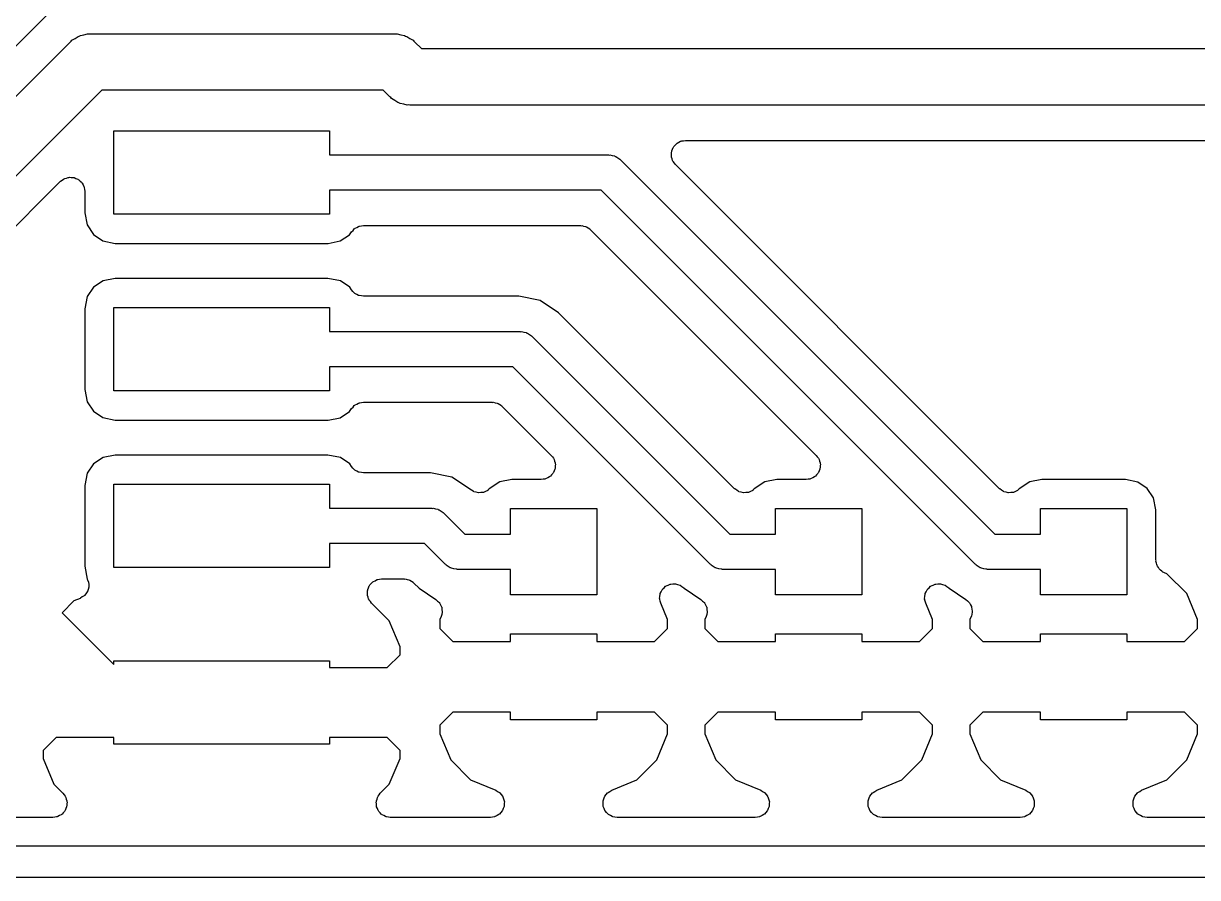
# Model space of a CAD drawing. Extents: x 25.3 to 49.5, y -85 to -25.3.
# Drawn here: x 31.03 to 39.47, y -84.95 to -78.81 of the extents above; entities that cross this region are included whole.
import ezdxf

# ---------------------------------------------------------------- set-up
doc = ezdxf.new("R2010")
doc.units = 0
doc.header["$MEASUREMENT"] = 0
doc.layers.add('BLACK', color=7, linetype='CONTINUOUS')

msp = doc.modelspace()

# ---------------------------------------------------------------- linework, layer by layer
at = {"layer": 'Black'}
for p, q in [((31.9102, -78.0381), (29.9755, -79.9728)), ((31.401, -78.9194), (31.4227, -78.9041)), ((31.4227, -78.9041), (31.4314, -78.9018)), ((31.4314, -78.9018), (31.4391, -78.8974)), ((31.4391, -78.8974), (31.4653, -78.8927)), ((31.4653, -78.8927), (31.4909, -78.8859)), ((31.4909, -78.8859), (31.4998, -78.8867)), ((31.4998, -78.8867), (31.5086, -78.8851)), ((31.5086, -78.8851), (33.7003, -78.8851)), ((33.7003, -78.8851), (33.7091, -78.8867)), ((33.7091, -78.8867), (33.718, -78.8859)), ((33.718, -78.8859), (33.7436, -78.8927)), ((33.7436, -78.8927), (33.7698, -78.8974)), ((33.7698, -78.8974), (33.7775, -78.9018)), ((33.7775, -78.9018), (33.7862, -78.9041)), ((33.7862, -78.9041), (33.8079, -78.9194)), ((28.1586, -82.1509), (31.3649, -78.9446)), ((31.3649, -78.9446), (31.3722, -78.9395)), ((31.3722, -78.9395), (31.378, -78.9326)), ((31.378, -78.9326), (31.401, -78.9194)), ((33.8079, -78.9194), (33.8309, -78.9326)), ((33.8309, -78.9326), (33.8367, -78.9395)), ((33.8367, -78.9395), (33.844, -78.9446)), ((33.844, -78.9446), (33.8913, -78.9919)), ((33.8913, -78.9919), (41.7367, -78.9919)), ((31.5928, -79.2915), (28.5055, -82.3788)), ((33.6161, -79.2915), (31.5928, -79.2915)), ((33.6634, -79.3388), (33.6161, -79.2915)), ((33.6707, -79.3439), (33.6634, -79.3388)), ((33.6765, -79.3508), (33.6707, -79.3439)), ((33.6995, -79.364), (33.6765, -79.3508)), ((33.7212, -79.3793), (33.6995, -79.364)), ((33.7299, -79.3816), (33.7212, -79.3793)), ((33.7376, -79.386), (33.7299, -79.3816)), ((33.7638, -79.3907), (33.7376, -79.386)), ((33.7894, -79.3975), (33.7638, -79.3907)), ((33.7983, -79.3967), (33.7894, -79.3975)), ((33.8071, -79.3983), (33.7983, -79.3967)), ((41.6525, -79.3983), (33.8071, -79.3983)), ((31.6802, -80.1827), (31.6802, -79.5833)), ((31.6802, -79.5833), (33.2296, -79.5833)), ((33.2296, -79.5833), (33.2296, -79.756)), ((35.7154, -79.6862), (35.7239, -79.6761)), ((35.7239, -79.6761), (35.7278, -79.6738)), ((35.7278, -79.6738), (35.7309, -79.6707)), ((35.7309, -79.6707), (35.743, -79.6651)), ((35.743, -79.6651), (35.7544, -79.6584)), ((35.7544, -79.6584), (35.7589, -79.6576)), ((35.7589, -79.6576), (35.7629, -79.6558)), ((35.7629, -79.6558), (35.7761, -79.6546)), ((35.7761, -79.6546), (35.7892, -79.6523)), ((35.7892, -79.6523), (41.5052, -79.6523)), ((33.2296, -79.756), (35.2358, -79.756)), ((35.2358, -79.756), (35.2413, -79.757)), ((35.2413, -79.757), (35.2469, -79.7565)), ((35.2469, -79.7565), (35.2629, -79.7608)), ((35.2629, -79.7608), (35.2792, -79.7637)), ((35.688, -79.7628), (35.6891, -79.7495)), ((35.6891, -79.7363), (35.6907, -79.7321)), ((35.6891, -79.7495), (35.6891, -79.7363)), ((35.6907, -79.7321), (35.6911, -79.7276)), ((35.6911, -79.7276), (35.6967, -79.7156)), ((35.6967, -79.7156), (35.7012, -79.7031)), ((35.7012, -79.7031), (35.7041, -79.6997)), ((35.7041, -79.6997), (35.706, -79.6956)), ((35.706, -79.6956), (35.7154, -79.6862)), ((35.2792, -79.7637), (35.2841, -79.7665)), ((35.2841, -79.7665), (35.2895, -79.7679)), ((35.2895, -79.7679), (35.3031, -79.7774)), ((35.3031, -79.7774), (35.3174, -79.7857)), ((35.3174, -79.7857), (35.321, -79.79)), ((35.321, -79.79), (35.3256, -79.7932)), ((35.3256, -79.7932), (38.0138, -82.4814)), ((35.6891, -79.7671), (35.688, -79.7628)), ((35.6891, -79.7715), (35.6891, -79.7671)), ((35.6937, -79.784), (35.6891, -79.7715)), ((35.6971, -79.7968), (35.6937, -79.784)), ((35.6997, -79.8005), (35.6971, -79.7968)), ((35.7012, -79.8047), (35.6997, -79.8005)), ((35.7097, -79.8149), (35.7012, -79.8047)), ((35.7174, -79.8257), (35.7097, -79.8149)), ((38.0477, -82.1561), (35.7174, -79.8257)), ((31.3085, -79.9383), (31.3186, -79.9297)), ((31.3186, -79.9297), (31.3228, -79.9282)), ((31.3228, -79.9282), (31.3265, -79.9257)), ((31.3265, -79.9257), (31.3393, -79.9222)), ((31.3393, -79.9222), (31.3518, -79.9177)), ((31.3518, -79.9177), (31.3563, -79.9177)), ((31.3563, -79.9177), (31.3606, -79.9165)), ((31.3606, -79.9165), (31.3738, -79.9177)), ((31.3738, -79.9177), (31.3871, -79.9177)), ((31.3871, -79.9177), (31.3913, -79.9192)), ((31.3913, -79.9192), (31.3957, -79.9196)), ((31.3957, -79.9196), (31.4078, -79.9252)), ((31.4078, -79.9252), (31.4202, -79.9297)), ((31.4202, -79.9297), (31.4237, -79.9326)), ((28.7637, -82.4798), (31.2976, -79.9459)), ((31.2976, -79.9459), (31.3085, -79.9383)), ((31.4237, -79.9326), (31.4277, -79.9345)), ((31.4277, -79.9345), (31.4371, -79.9439)), ((31.4371, -79.9439), (31.4473, -79.9524)), ((31.4473, -79.9524), (31.4495, -79.9563)), ((31.4495, -79.9563), (31.4527, -79.9595)), ((31.4527, -79.9595), (31.4583, -79.9715)), ((31.4583, -79.9715), (31.4649, -79.983)), ((31.4649, -79.983), (31.4657, -79.9874)), ((31.4657, -79.9874), (31.4676, -79.9914)), ((31.4676, -79.9914), (31.4687, -80.0047)), ((31.4687, -80.0047), (31.471, -80.0177)), ((35.1832, -80.01), (33.2296, -80.01)), ((33.2296, -80.01), (33.2296, -80.1827)), ((37.8714, -82.6982), (35.1832, -80.01)), ((31.471, -80.0177), (31.471, -80.173)), ((31.471, -80.173), (31.4879, -80.2599)), ((33.2296, -80.1827), (31.6802, -80.1827)), ((31.4879, -80.2599), (31.5328, -80.3283)), ((33.4426, -80.2695), (33.4458, -80.2679)), ((33.4458, -80.2679), (33.4599, -80.2665)), ((33.4599, -80.2665), (33.4738, -80.264)), ((33.4738, -80.264), (35.0359, -80.264)), ((35.0359, -80.264), (35.0403, -80.2648)), ((35.0403, -80.2648), (35.0448, -80.2644)), ((35.0448, -80.2644), (35.0576, -80.2678)), ((35.0576, -80.2678), (35.0706, -80.2701)), ((31.5328, -80.3283), (31.6003, -80.3738)), ((33.3068, -80.375), (33.3752, -80.3301)), ((33.3752, -80.3301), (33.3896, -80.3088)), ((33.3896, -80.3088), (33.3994, -80.2986)), ((33.3994, -80.2986), (33.4085, -80.2878)), ((33.4085, -80.2878), (33.4116, -80.286)), ((33.4116, -80.286), (33.4141, -80.2834)), ((33.4141, -80.2834), (33.4268, -80.2772)), ((33.4268, -80.2772), (33.439, -80.2701)), ((33.439, -80.2701), (33.4426, -80.2695)), ((35.0706, -80.2701), (35.0745, -80.2724)), ((35.0745, -80.2724), (35.0788, -80.2735)), ((35.0788, -80.2735), (35.0897, -80.2811)), ((35.0897, -80.2811), (35.1012, -80.2878)), ((35.1012, -80.2878), (35.1041, -80.2912)), ((35.1041, -80.2912), (35.1077, -80.2938)), ((35.1077, -80.2938), (36.7299, -81.9159)), ((31.6003, -80.3738), (31.6903, -80.3919)), ((31.6903, -80.3919), (33.2198, -80.3919)), ((33.2198, -80.3919), (33.3068, -80.375)), ((31.603, -80.661), (31.5346, -80.7059)), ((31.69, -80.6441), (31.603, -80.661)), ((33.2195, -80.6441), (31.69, -80.6441)), ((33.3095, -80.6621), (33.2195, -80.6441)), ((33.377, -80.7077), (33.3095, -80.6621)), ((31.4891, -80.7734), (31.471, -80.8634)), ((31.5346, -80.7059), (31.4891, -80.7734)), ((33.3891, -80.7262), (33.377, -80.7077)), ((33.3992, -80.7369), (33.3891, -80.7262)), ((33.4087, -80.7482), (33.3992, -80.7369)), ((33.4113, -80.7497), (33.4087, -80.7482)), ((33.4133, -80.7519), (33.4113, -80.7497)), ((33.4265, -80.7585), (33.4133, -80.7519)), ((33.4393, -80.7659), (33.4265, -80.7585)), ((33.4422, -80.7664), (33.4393, -80.7659)), ((33.4448, -80.7677), (33.4422, -80.7664)), ((33.4595, -80.7694), (33.4448, -80.7677)), ((33.474, -80.772), (33.4595, -80.7694)), ((34.5908, -80.772), (33.474, -80.772)), ((34.7458, -80.8028), (34.5908, -80.772)), ((31.6802, -81.4527), (31.6802, -80.8533)), ((31.6802, -80.8533), (33.2296, -80.8533)), ((33.2296, -80.8533), (33.2296, -81.026)), ((34.8773, -80.8907), (34.7458, -80.8028)), ((31.471, -80.8634), (31.471, -81.443)), ((36.1427, -82.1561), (34.8773, -80.8907)), ((33.2296, -81.026), (34.6008, -81.026)), ((34.6008, -81.026), (34.6063, -81.027)), ((34.6063, -81.027), (34.6119, -81.0265)), ((34.6119, -81.0265), (34.6279, -81.0308)), ((34.6279, -81.0308), (34.6442, -81.0337)), ((34.6442, -81.0337), (34.6491, -81.0365)), ((34.6491, -81.0365), (34.6545, -81.0379)), ((34.6545, -81.0379), (34.6681, -81.0474)), ((34.6681, -81.0474), (34.6824, -81.0557)), ((34.6824, -81.0557), (34.686, -81.06)), ((34.686, -81.06), (34.6906, -81.0632)), ((34.6906, -81.0632), (36.1088, -82.4814)), ((34.5482, -81.28), (33.2296, -81.28)), ((33.2296, -81.28), (33.2296, -81.4527)), ((35.9664, -82.6982), (34.5482, -81.28)), ((31.471, -81.443), (31.4879, -81.5299)), ((31.4879, -81.5299), (31.5328, -81.5983)), ((33.2296, -81.4527), (31.6802, -81.4527)), ((33.4599, -81.5365), (33.4738, -81.534)), ((33.4738, -81.534), (34.4009, -81.534)), ((34.4009, -81.534), (34.4053, -81.5348)), ((34.4053, -81.5348), (34.4098, -81.5344)), ((34.4098, -81.5344), (34.4226, -81.5378)), ((31.5328, -81.5983), (31.6003, -81.6439)), ((33.3068, -81.645), (33.3752, -81.6001)), ((33.3752, -81.6001), (33.3896, -81.5788)), ((33.3896, -81.5788), (33.3994, -81.5686)), ((33.3994, -81.5686), (33.4085, -81.5578)), ((33.4085, -81.5578), (33.4116, -81.556)), ((33.4116, -81.556), (33.4141, -81.5534)), ((33.4141, -81.5534), (33.4268, -81.5472)), ((33.4268, -81.5472), (33.439, -81.5401)), ((33.439, -81.5401), (33.4426, -81.5395)), ((33.4426, -81.5395), (33.4458, -81.5379)), ((33.4458, -81.5379), (33.4599, -81.5365)), ((34.4226, -81.5378), (34.4356, -81.5401)), ((34.4356, -81.5401), (34.4395, -81.5424)), ((34.4395, -81.5424), (34.4438, -81.5435)), ((34.4438, -81.5435), (34.4547, -81.5511)), ((34.4547, -81.5511), (34.4662, -81.5578)), ((34.4662, -81.5578), (34.4691, -81.5612)), ((34.4691, -81.5612), (34.4727, -81.5638)), ((34.4727, -81.5638), (34.8249, -81.9159)), ((31.6003, -81.6439), (31.6903, -81.6619)), ((31.6903, -81.6619), (33.2198, -81.6619)), ((33.2198, -81.6619), (33.3068, -81.645)), ((31.603, -81.931), (31.5346, -81.9759)), ((31.69, -81.9141), (31.603, -81.931)), ((33.2195, -81.9141), (31.69, -81.9141)), ((33.3095, -81.9321), (33.2195, -81.9141)), ((33.377, -81.9777), (33.3095, -81.9321)), ((34.8249, -81.9159), (34.8325, -81.9268)), ((34.8325, -81.9268), (34.8411, -81.937)), ((34.8411, -81.937), (34.8426, -81.9412)), ((34.8426, -81.9412), (34.8451, -81.9448)), ((34.8451, -81.9448), (34.8486, -81.9577)), ((36.7299, -81.9159), (36.7375, -81.9268)), ((36.7375, -81.9268), (36.7461, -81.937)), ((36.7461, -81.937), (36.7476, -81.9412)), ((36.7476, -81.9412), (36.7501, -81.9448)), ((36.7501, -81.9448), (36.7536, -81.9577)), ((31.5346, -81.9759), (31.4891, -82.0434)), ((33.3891, -81.9962), (33.377, -81.9777)), ((33.3992, -82.0069), (33.3891, -81.9962)), ((33.4087, -82.0182), (33.3992, -82.0069)), ((33.4113, -82.0197), (33.4087, -82.0182)), ((33.4133, -82.0219), (33.4113, -82.0197)), ((33.4265, -82.0285), (33.4133, -82.0219)), ((33.4393, -82.0359), (33.4265, -82.0285)), ((33.4422, -82.0364), (33.4393, -82.0359)), ((33.4448, -82.0377), (33.4422, -82.0364)), ((33.4595, -82.0394), (33.4448, -82.0377)), ((33.474, -82.042), (33.4595, -82.0394)), ((34.8411, -82.0386), (34.8382, -82.042)), ((34.8456, -82.0261), (34.8411, -82.0386)), ((34.8512, -82.0141), (34.8456, -82.0261)), ((34.8486, -81.9577), (34.8531, -81.9701)), ((34.8516, -82.0096), (34.8512, -82.0141)), ((34.8531, -82.0054), (34.8516, -82.0096)), ((34.8531, -81.9701), (34.8531, -81.9746)), ((34.8531, -81.9746), (34.8543, -81.9789)), ((34.8543, -81.9789), (34.8531, -81.9921)), ((34.8531, -81.9921), (34.8531, -82.0054)), ((36.7461, -82.0386), (36.7432, -82.042)), ((36.7506, -82.0261), (36.7461, -82.0386)), ((36.7562, -82.0141), (36.7506, -82.0261)), ((36.7536, -81.9577), (36.7581, -81.9701)), ((36.7566, -82.0096), (36.7562, -82.0141)), ((36.7581, -82.0054), (36.7566, -82.0096)), ((36.7581, -81.9701), (36.7581, -81.9746)), ((36.7581, -81.9746), (36.7593, -81.9789)), ((36.7593, -81.9789), (36.7581, -81.9921)), ((36.7581, -81.9921), (36.7581, -82.0054)), ((31.4891, -82.0434), (31.471, -82.1334)), ((31.6802, -82.7227), (31.6802, -82.1233)), ((31.6802, -82.1233), (33.2296, -82.1233)), ((33.2296, -82.1233), (33.2296, -82.296)), ((33.9558, -82.042), (33.474, -82.042)), ((34.1108, -82.0728), (33.9558, -82.042)), ((34.2506, -82.1662), (34.1108, -82.0728)), ((34.4553, -82.1062), (34.3789, -82.1564)), ((34.5423, -82.0894), (34.4553, -82.1062)), ((34.7531, -82.0894), (34.5423, -82.0894)), ((34.7661, -82.0871), (34.7531, -82.0894)), ((34.7794, -82.0859), (34.7661, -82.0871)), ((34.7834, -82.084), (34.7794, -82.0859)), ((34.7878, -82.0832), (34.7834, -82.084)), ((34.7993, -82.0766), (34.7878, -82.0832)), ((34.8113, -82.071), (34.7993, -82.0766)), ((34.8145, -82.0678), (34.8113, -82.071)), ((34.8184, -82.0656), (34.8145, -82.0678)), ((34.8269, -82.0554), (34.8184, -82.0656)), ((34.8363, -82.046), (34.8269, -82.0554)), ((34.8382, -82.042), (34.8363, -82.046)), ((36.3603, -82.1062), (36.2839, -82.1564)), ((36.4473, -82.0894), (36.3603, -82.1062)), ((36.6581, -82.0894), (36.4473, -82.0894)), ((36.6711, -82.0871), (36.6581, -82.0894)), ((36.6844, -82.0859), (36.6711, -82.0871)), ((36.6884, -82.084), (36.6844, -82.0859)), ((36.6928, -82.0832), (36.6884, -82.084)), ((36.7043, -82.0766), (36.6928, -82.0832)), ((36.7163, -82.071), (36.7043, -82.0766)), ((36.7195, -82.0678), (36.7163, -82.071)), ((36.7234, -82.0656), (36.7195, -82.0678)), ((36.7319, -82.0554), (36.7234, -82.0656)), ((36.7413, -82.046), (36.7319, -82.0554)), ((36.7432, -82.042), (36.7413, -82.046)), ((38.2653, -82.1062), (38.1889, -82.1564)), ((38.3523, -82.0894), (38.2653, -82.1062)), ((38.9522, -82.0894), (38.3523, -82.0894)), ((39.0422, -82.1074), (38.9522, -82.0894)), ((39.1097, -82.153), (39.0422, -82.1074)), ((31.471, -82.1334), (31.471, -82.713)), ((34.2549, -82.1681), (34.2506, -82.1662)), ((34.2666, -82.1763), (34.2549, -82.1681)), ((34.2675, -82.1766), (34.2666, -82.1763)), ((34.2682, -82.177), (34.2675, -82.1766)), ((34.2844, -82.1811), (34.2682, -82.177)), ((34.3007, -82.1855), (34.2844, -82.1811)), ((34.3016, -82.1854), (34.3007, -82.1855)), ((34.3024, -82.1856), (34.3016, -82.1854)), ((34.3191, -82.1838), (34.3024, -82.1856)), ((34.3358, -82.1824), (34.3191, -82.1838)), ((34.3366, -82.182), (34.3358, -82.1824)), ((34.3375, -82.1819), (34.3366, -82.182)), ((34.3526, -82.1746), (34.3375, -82.1819)), ((34.3678, -82.1675), (34.3526, -82.1746)), ((34.3684, -82.1669), (34.3678, -82.1675)), ((34.3692, -82.1665), (34.3684, -82.1669)), ((34.3789, -82.1564), (34.3692, -82.1665)), ((36.1434, -82.1566), (36.1427, -82.1561)), ((36.1439, -82.1573), (36.1434, -82.1566)), ((36.1578, -82.1667), (36.1439, -82.1573)), ((36.1716, -82.1763), (36.1578, -82.1667)), ((36.1725, -82.1766), (36.1716, -82.1763)), ((36.1732, -82.177), (36.1725, -82.1766)), ((36.1895, -82.1811), (36.1732, -82.177)), ((36.2057, -82.1855), (36.1895, -82.1811)), ((36.2066, -82.1854), (36.2057, -82.1855)), ((36.2074, -82.1856), (36.2066, -82.1854)), ((36.2241, -82.1838), (36.2074, -82.1856)), ((36.2408, -82.1824), (36.2241, -82.1838)), ((36.2416, -82.182), (36.2408, -82.1824)), ((36.2425, -82.1819), (36.2416, -82.182)), ((36.2576, -82.1746), (36.2425, -82.1819)), ((36.2728, -82.1675), (36.2576, -82.1746)), ((36.2734, -82.1669), (36.2728, -82.1675)), ((36.2742, -82.1665), (36.2734, -82.1669)), ((36.2839, -82.1564), (36.2742, -82.1665)), ((38.0484, -82.1566), (38.0477, -82.1561)), ((38.0489, -82.1573), (38.0484, -82.1566)), ((38.0628, -82.1667), (38.0489, -82.1573)), ((38.0766, -82.1763), (38.0628, -82.1667)), ((38.0775, -82.1766), (38.0766, -82.1763)), ((38.0782, -82.177), (38.0775, -82.1766)), ((38.0945, -82.1811), (38.0782, -82.177)), ((38.1107, -82.1855), (38.0945, -82.1811)), ((38.1116, -82.1854), (38.1107, -82.1855)), ((38.1124, -82.1856), (38.1116, -82.1854)), ((38.1291, -82.1838), (38.1124, -82.1856)), ((38.1458, -82.1824), (38.1291, -82.1838)), ((38.1466, -82.182), (38.1458, -82.1824)), ((38.1475, -82.1819), (38.1466, -82.182)), ((38.1626, -82.1746), (38.1475, -82.1819)), ((38.1778, -82.1675), (38.1626, -82.1746)), ((38.1784, -82.1668), (38.1778, -82.1675)), ((38.1792, -82.1665), (38.1784, -82.1668)), ((38.1889, -82.1564), (38.1792, -82.1665)), ((39.1546, -82.2214), (39.1097, -82.153)), ((39.1715, -82.3083), (39.1546, -82.2214)), ((33.2296, -82.296), (33.9658, -82.296)), ((33.9658, -82.296), (33.9713, -82.297)), ((33.9713, -82.297), (33.9769, -82.2965)), ((33.9769, -82.2965), (33.9929, -82.3008)), ((33.9929, -82.3008), (34.0092, -82.3037)), ((34.0092, -82.3037), (34.0141, -82.3065)), ((34.0141, -82.3065), (34.0195, -82.3079)), ((34.0195, -82.3079), (34.0331, -82.3174)), ((34.0331, -82.3174), (34.0474, -82.3257)), ((34.0474, -82.3257), (34.051, -82.33)), ((34.051, -82.33), (34.0556, -82.3332)), ((34.0556, -82.3332), (34.2038, -82.4814)), ((34.5325, -82.4814), (34.5325, -82.2985)), ((34.5325, -82.2985), (35.1523, -82.2985)), ((35.1523, -82.2985), (35.1523, -82.9183)), ((36.4375, -82.4814), (36.4375, -82.2985)), ((36.4375, -82.2985), (37.0573, -82.2985)), ((37.0573, -82.2985), (37.0573, -82.9183)), ((38.3425, -82.4814), (38.3425, -82.2985)), ((38.3425, -82.2985), (38.9623, -82.2985)), ((38.9623, -82.2985), (38.9623, -82.9183)), ((39.1715, -82.6666), (39.1715, -82.3083)), ((34.2038, -82.4814), (34.5325, -82.4814)), ((36.1088, -82.4814), (36.4375, -82.4814)), ((38.0138, -82.4814), (38.3425, -82.4814)), ((33.9132, -82.55), (33.2296, -82.55)), ((33.2296, -82.55), (33.2296, -82.7227)), ((34.0614, -82.6982), (33.9132, -82.55)), ((31.471, -82.713), (31.4889, -82.8051)), ((34.066, -82.7014), (34.0614, -82.6982)), ((34.0696, -82.7057), (34.066, -82.7014)), ((34.0839, -82.714), (34.0696, -82.7057)), ((34.0975, -82.7235), (34.0839, -82.714)), ((35.971, -82.7014), (35.9664, -82.6982)), ((35.9746, -82.7057), (35.971, -82.7014)), ((35.9889, -82.714), (35.9746, -82.7057)), ((36.0025, -82.7235), (35.9889, -82.714)), ((37.876, -82.7014), (37.8714, -82.6982)), ((37.8796, -82.7057), (37.876, -82.7014)), ((37.8939, -82.714), (37.8796, -82.7057)), ((37.9075, -82.7235), (37.8939, -82.714)), ((39.1726, -82.6732), (39.1715, -82.6666)), ((39.1723, -82.6799), (39.1726, -82.6732)), ((39.1757, -82.6904), (39.1723, -82.6799)), ((39.1776, -82.7013), (39.1757, -82.6904)), ((39.1809, -82.7071), (39.1776, -82.7013)), ((39.1829, -82.7135), (39.1809, -82.7071)), ((39.1897, -82.7223), (39.1829, -82.7135)), ((33.2296, -82.7227), (31.6802, -82.7227)), ((34.1029, -82.7249), (34.0975, -82.7235)), ((34.1078, -82.7277), (34.1029, -82.7249)), ((34.1241, -82.7306), (34.1078, -82.7277)), ((34.1401, -82.7349), (34.1241, -82.7306)), ((34.1457, -82.7344), (34.1401, -82.7349)), ((34.1512, -82.7354), (34.1457, -82.7344)), ((34.5325, -82.7354), (34.1512, -82.7354)), ((34.5325, -82.9183), (34.5325, -82.7354)), ((36.0079, -82.7249), (36.0025, -82.7235)), ((36.0128, -82.7277), (36.0079, -82.7249)), ((36.0291, -82.7306), (36.0128, -82.7277)), ((36.0451, -82.7349), (36.0291, -82.7306)), ((36.0507, -82.7344), (36.0451, -82.7349)), ((36.0562, -82.7354), (36.0507, -82.7344)), ((36.4375, -82.7354), (36.0562, -82.7354)), ((36.4375, -82.9183), (36.4375, -82.7354)), ((37.9129, -82.7249), (37.9075, -82.7235)), ((37.9178, -82.7277), (37.9129, -82.7249)), ((37.9341, -82.7306), (37.9178, -82.7277)), ((37.9501, -82.7349), (37.9341, -82.7306)), ((37.9557, -82.7344), (37.9501, -82.7349)), ((37.9612, -82.7354), (37.9557, -82.7344)), ((38.3425, -82.7354), (37.9612, -82.7354)), ((38.3425, -82.9183), (38.3425, -82.7354)), ((39.1952, -82.7319), (39.1897, -82.7223)), ((39.2003, -82.7362), (39.1952, -82.7319)), ((39.2044, -82.7415), (39.2003, -82.7362)), ((39.2138, -82.7475), (39.2044, -82.7415)), ((39.2223, -82.7546), (39.2138, -82.7475)), ((39.2285, -82.7569), (39.2223, -82.7546)), ((39.2342, -82.7605), (39.2285, -82.7569)), ((39.25, -82.767), (39.2342, -82.7605)), ((39.3929, -82.9099), (39.25, -82.767)), ((31.4889, -82.8051), (31.4913, -82.8109)), ((31.4948, -82.8792), (31.4899, -82.8955)), ((31.4913, -82.8109), (31.498, -82.8265)), ((31.4999, -82.8631), (31.4948, -82.8792)), ((31.498, -82.8265), (31.4981, -82.8272)), ((31.4981, -82.8272), (31.4983, -82.8279)), ((31.4983, -82.8279), (31.4991, -82.8448)), ((31.4991, -82.8448), (31.5001, -82.8617)), ((31.5001, -82.8617), (31.4999, -82.8624)), ((31.4999, -82.8624), (31.4999, -82.8631)), ((33.504, -82.888), (33.5055, -82.8838)), ((33.5055, -82.8838), (33.5059, -82.8793)), ((33.5059, -82.8793), (33.5115, -82.8673)), ((33.5115, -82.8673), (33.516, -82.8548)), ((33.516, -82.8548), (33.5189, -82.8514)), ((33.5189, -82.8514), (33.5208, -82.8473)), ((33.5208, -82.8473), (33.5302, -82.8379)), ((33.5302, -82.8379), (33.5387, -82.8278)), ((33.5387, -82.8278), (33.5426, -82.8255)), ((33.5426, -82.8255), (33.5457, -82.8224)), ((33.5457, -82.8224), (33.5578, -82.8168)), ((33.5578, -82.8168), (33.5693, -82.8101)), ((33.5693, -82.8101), (33.5737, -82.8093)), ((33.5737, -82.8093), (33.5777, -82.8075)), ((33.5777, -82.8075), (33.5909, -82.8063)), ((33.5909, -82.8063), (33.604, -82.804)), ((33.604, -82.804), (33.7659, -82.804)), ((33.7659, -82.804), (33.7703, -82.8048)), ((33.7703, -82.8048), (33.7748, -82.8044)), ((33.7748, -82.8044), (33.7876, -82.8078)), ((33.7876, -82.8078), (33.8006, -82.8101)), ((33.8006, -82.8101), (33.8045, -82.8124)), ((33.8045, -82.8124), (33.8088, -82.8135)), ((33.8088, -82.8135), (33.8197, -82.8211)), ((33.8197, -82.8211), (33.8312, -82.8278)), ((33.8312, -82.8278), (33.8341, -82.8312)), ((33.8341, -82.8312), (33.8377, -82.8338)), ((33.8377, -82.8338), (33.8747, -82.8707)), ((33.8747, -82.8707), (33.996, -82.9518)), ((35.6156, -82.8958), (35.6222, -82.8818)), ((35.6222, -82.8818), (35.6238, -82.8802)), ((35.6238, -82.8802), (35.6248, -82.8783)), ((35.6248, -82.8783), (35.6362, -82.8678)), ((35.6362, -82.8678), (35.6471, -82.8569)), ((35.6471, -82.8569), (35.6492, -82.8559)), ((35.6492, -82.8559), (35.6508, -82.8544)), ((35.6508, -82.8544), (35.6651, -82.8485)), ((35.6651, -82.8485), (35.6791, -82.842)), ((35.6791, -82.842), (35.6813, -82.8418)), ((35.6813, -82.8418), (35.6834, -82.8409)), ((35.6834, -82.8409), (35.6989, -82.8402)), ((35.6989, -82.8402), (35.7143, -82.8389)), ((35.7143, -82.8389), (35.7164, -82.8395)), ((35.7164, -82.8395), (35.7187, -82.8394)), ((35.7187, -82.8394), (35.7334, -82.844)), ((35.7334, -82.844), (35.7483, -82.848)), ((35.7483, -82.848), (35.7502, -82.8493)), ((35.7502, -82.8493), (35.7523, -82.85)), ((35.7523, -82.85), (35.7646, -82.8594)), ((35.7646, -82.8594), (35.7772, -82.8683)), ((35.7772, -82.8683), (35.7797, -82.8707)), ((35.7797, -82.8707), (35.901, -82.9518)), ((37.5206, -82.8958), (37.5272, -82.8818)), ((37.5272, -82.8818), (37.5288, -82.8802)), ((37.5288, -82.8802), (37.5298, -82.8783)), ((37.5298, -82.8783), (37.5412, -82.8678)), ((37.5412, -82.8678), (37.5521, -82.8569)), ((37.5521, -82.8569), (37.5542, -82.8559)), ((37.5542, -82.8559), (37.5558, -82.8544)), ((37.5558, -82.8544), (37.5701, -82.8485)), ((37.5701, -82.8485), (37.5841, -82.842)), ((37.5841, -82.842), (37.5863, -82.8418)), ((37.5863, -82.8418), (37.5884, -82.8409)), ((37.5884, -82.8409), (37.6039, -82.8402)), ((37.6039, -82.8402), (37.6193, -82.8389)), ((37.6193, -82.8389), (37.6214, -82.8395)), ((37.6214, -82.8395), (37.6237, -82.8394)), ((37.6237, -82.8394), (37.6384, -82.844)), ((37.6384, -82.844), (37.6533, -82.848)), ((37.6533, -82.848), (37.6552, -82.8493)), ((37.6552, -82.8493), (37.6573, -82.85)), ((37.6573, -82.85), (37.6696, -82.8594)), ((37.6696, -82.8594), (37.6822, -82.8683)), ((37.6822, -82.8683), (37.6847, -82.8707)), ((37.6847, -82.8707), (37.806, -82.9518)), ((31.3924, -82.9626), (31.3084, -83.0466)), ((31.438, -82.9437), (31.3924, -82.9626)), ((31.4386, -82.9433), (31.438, -82.9437)), ((31.4393, -82.9432), (31.4386, -82.9433)), ((31.4534, -82.9339), (31.4393, -82.9432)), ((31.4678, -82.9248), (31.4534, -82.9339)), ((31.4682, -82.9242), (31.4678, -82.9248)), ((31.4688, -82.9238), (31.4682, -82.9242)), ((31.479, -82.9102), (31.4688, -82.9238)), ((31.4893, -82.8968), (31.479, -82.9102)), ((31.4895, -82.8961), (31.4893, -82.8968)), ((31.4899, -82.8955), (31.4895, -82.8961)), ((33.5028, -82.9145), (33.504, -82.9012)), ((33.504, -82.9188), (33.5028, -82.9145)), ((33.504, -82.9012), (33.504, -82.888)), ((33.504, -82.9232), (33.504, -82.9188)), ((33.5085, -82.9357), (33.504, -82.9232)), ((33.5119, -82.9485), (33.5085, -82.9357)), ((33.5145, -82.9522), (33.5119, -82.9485)), ((33.516, -82.9564), (33.5145, -82.9522)), ((33.5246, -82.9666), (33.516, -82.9564)), ((33.5322, -82.9774), (33.5246, -82.9666)), ((33.996, -82.9518), (34.008, -82.9632)), ((34.008, -82.9632), (34.0202, -82.9744)), ((35.1523, -82.9183), (34.5325, -82.9183)), ((35.6039, -82.9445), (35.6059, -82.9292)), ((35.6044, -82.9467), (35.6039, -82.9445)), ((35.6042, -82.949), (35.6044, -82.9467)), ((35.6082, -82.9639), (35.6042, -82.949)), ((35.6059, -82.9292), (35.6073, -82.9138)), ((35.6073, -82.9138), (35.6082, -82.9118)), ((35.6082, -82.9118), (35.6085, -82.9096)), ((35.6115, -82.979), (35.6082, -82.9639)), ((35.6085, -82.9096), (35.6156, -82.8958)), ((35.901, -82.9518), (35.913, -82.9632)), ((35.913, -82.9632), (35.9252, -82.9744)), ((37.0573, -82.9183), (36.4375, -82.9183)), ((37.5089, -82.9445), (37.5109, -82.9292)), ((37.5094, -82.9467), (37.5089, -82.9445)), ((37.5092, -82.949), (37.5094, -82.9467)), ((37.5132, -82.9639), (37.5092, -82.949)), ((37.5109, -82.9292), (37.5123, -82.9138)), ((37.5123, -82.9138), (37.5132, -82.9118)), ((37.5132, -82.9118), (37.5135, -82.9096)), ((37.5165, -82.979), (37.5132, -82.9639)), ((37.5135, -82.9096), (37.5206, -82.8958)), ((37.806, -82.9518), (37.8164, -82.9617)), ((37.8164, -82.9617), (37.8274, -82.9709)), ((38.9623, -82.9183), (38.3425, -82.9183)), ((39.4703, -83.0967), (39.3929, -82.9099)), ((31.3084, -83.0466), (31.6802, -83.4184)), ((33.6603, -83.1055), (33.5322, -82.9774)), ((34.0202, -82.9744), (34.0207, -82.9754)), ((34.0207, -82.9754), (34.0215, -82.9762)), ((34.0215, -82.9762), (34.0288, -82.991)), ((34.0288, -82.991), (34.0365, -83.0057)), ((34.0365, -83.0057), (34.0366, -83.0068)), ((34.0366, -83.0068), (34.0371, -83.0078)), ((34.0409, -83.0429), (34.037, -83.059)), ((34.0371, -83.0078), (34.0389, -83.0243)), ((34.0389, -83.0243), (34.0411, -83.0407)), ((34.0411, -83.0407), (34.0408, -83.0418)), ((34.0408, -83.0418), (34.0409, -83.0429)), ((35.6603, -83.0967), (35.6115, -82.979)), ((35.9252, -82.9744), (35.9257, -82.9754)), ((35.9257, -82.9754), (35.9265, -82.9762)), ((35.9265, -82.9762), (35.9338, -82.991)), ((35.9338, -82.991), (35.9415, -83.0057)), ((35.9415, -83.0057), (35.9416, -83.0068)), ((35.9416, -83.0068), (35.9421, -83.0078)), ((35.9459, -83.0429), (35.942, -83.059)), ((35.9421, -83.0078), (35.9439, -83.0243)), ((35.9439, -83.0243), (35.9461, -83.0407)), ((35.9461, -83.0407), (35.9458, -83.0418)), ((35.9458, -83.0418), (35.9459, -83.0429)), ((37.5653, -83.0967), (37.5165, -82.979)), ((37.8274, -82.9709), (37.8285, -82.9729)), ((37.8285, -82.9729), (37.8302, -82.9744)), ((37.8302, -82.9744), (37.8307, -82.9754)), ((37.8307, -82.9754), (37.8315, -82.9762)), ((37.8315, -82.9762), (37.8379, -82.9891)), ((37.8379, -82.9891), (37.845, -83.0015)), ((37.845, -83.0015), (37.8454, -83.0037)), ((37.8454, -83.0037), (37.8465, -83.0057)), ((37.8465, -83.0057), (37.8466, -83.0068)), ((37.8466, -83.0068), (37.8471, -83.0078)), ((37.8471, -83.0078), (37.8487, -83.0221)), ((37.8509, -83.0429), (37.8475, -83.0568)), ((37.8487, -83.0221), (37.8512, -83.0363)), ((37.8512, -83.0363), (37.8508, -83.0385)), ((37.8508, -83.0385), (37.8511, -83.0407)), ((37.8511, -83.0407), (37.8508, -83.0418)), ((37.8508, -83.0418), (37.8509, -83.0429)), ((37.8512, -83.0363), (37.8512, -83.0363)), ((33.7376, -83.2922), (33.6603, -83.1055)), ((34.0334, -83.0751), (34.0245, -83.0967)), ((34.0245, -83.0967), (34.0245, -83.1607)), ((34.037, -83.059), (34.0334, -83.0751)), ((35.6603, -83.1607), (35.6603, -83.0967)), ((35.9384, -83.0751), (35.9295, -83.0967)), ((35.9295, -83.0967), (35.9295, -83.1607)), ((35.942, -83.059), (35.9384, -83.0751)), ((37.5653, -83.1607), (37.5653, -83.0967)), ((37.8434, -83.0751), (37.8345, -83.0967)), ((37.8345, -83.0967), (37.8345, -83.1607)), ((37.8439, -83.0729), (37.8434, -83.0751)), ((37.845, -83.071), (37.8439, -83.0729)), ((37.8475, -83.0568), (37.845, -83.071)), ((39.4703, -83.1607), (39.4703, -83.0967)), ((34.0245, -83.1607), (34.1174, -83.2536)), ((34.5325, -83.2536), (34.5325, -83.1977)), ((34.5325, -83.1977), (35.1523, -83.1977)), ((35.1523, -83.1977), (35.1523, -83.2536)), ((35.5674, -83.2536), (35.6603, -83.1607)), ((35.9295, -83.1607), (36.0224, -83.2536)), ((36.4375, -83.2536), (36.4375, -83.1977)), ((36.4375, -83.1977), (37.0573, -83.1977)), ((37.0573, -83.1977), (37.0573, -83.2536)), ((37.4724, -83.2536), (37.5653, -83.1607)), ((37.8345, -83.1607), (37.9274, -83.2536)), ((38.3425, -83.2536), (38.3425, -83.1977)), ((38.3425, -83.1977), (38.9623, -83.1977)), ((38.9623, -83.1977), (38.9623, -83.2536)), ((39.3774, -83.2536), (39.4703, -83.1607)), ((33.7376, -83.3487), (33.7376, -83.2922)), ((34.1174, -83.2536), (34.5325, -83.2536)), ((35.1523, -83.2536), (35.5674, -83.2536)), ((36.0224, -83.2536), (36.4375, -83.2536)), ((37.0573, -83.2536), (37.4724, -83.2536)), ((37.9274, -83.2536), (38.3425, -83.2536)), ((38.9623, -83.2536), (39.3774, -83.2536)), ((33.6447, -83.4415), (33.7376, -83.3487)), ((31.6802, -83.4184), (31.6802, -83.3933)), ((31.6802, -83.3933), (33.2296, -83.3933)), ((33.2296, -83.3933), (33.2296, -83.4415)), ((33.2296, -83.4415), (33.6447, -83.4415)), ((34.1174, -83.7616), (34.0245, -83.8545)), ((34.5325, -83.7616), (34.1174, -83.7616)), ((34.5325, -83.8175), (34.5325, -83.7616)), ((35.5674, -83.7616), (35.1523, -83.7616)), ((35.1523, -83.7616), (35.1523, -83.8175)), ((35.6603, -83.8545), (35.5674, -83.7616)), ((36.0224, -83.7616), (35.9295, -83.8545)), ((36.4375, -83.7616), (36.0224, -83.7616)), ((36.4375, -83.8175), (36.4375, -83.7616)), ((37.4724, -83.7616), (37.0573, -83.7616)), ((37.0573, -83.7616), (37.0573, -83.8175)), ((37.5653, -83.8545), (37.4724, -83.7616)), ((37.9274, -83.7616), (37.8345, -83.8545)), ((38.3425, -83.7616), (37.9274, -83.7616)), ((38.3425, -83.8175), (38.3425, -83.7616)), ((39.3774, -83.7616), (38.9623, -83.7616)), ((38.9623, -83.7616), (38.9623, -83.8175)), ((39.4703, -83.8545), (39.3774, -83.7616)), ((34.0245, -83.8545), (34.0245, -83.9185)), ((35.1523, -83.8175), (34.5325, -83.8175)), ((35.6603, -83.9185), (35.6603, -83.8545)), ((35.9295, -83.8545), (35.9295, -83.9185)), ((37.0573, -83.8175), (36.4375, -83.8175)), ((37.5653, -83.9185), (37.5653, -83.8545)), ((37.8345, -83.8545), (37.8345, -83.9185)), ((38.9623, -83.8175), (38.3425, -83.8175)), ((39.4703, -83.9185), (39.4703, -83.8545)), ((31.2651, -83.9445), (31.1722, -84.0373)), ((31.6802, -83.9445), (31.2651, -83.9445)), ((31.6802, -83.9927), (31.6802, -83.9445)), ((33.6447, -83.9445), (33.2296, -83.9445)), ((33.2296, -83.9445), (33.2296, -83.9927)), ((33.7376, -84.0373), (33.6447, -83.9445)), ((34.0245, -83.9185), (34.1019, -84.1052)), ((35.5829, -84.1052), (35.6603, -83.9185)), ((35.9295, -83.9185), (36.0069, -84.1052)), ((37.4879, -84.1052), (37.5653, -83.9185)), ((37.8345, -83.9185), (37.9119, -84.1052)), ((39.3929, -84.1052), (39.4703, -83.9185)), ((31.1722, -84.0373), (31.1722, -84.0938)), ((33.2296, -83.9927), (31.6802, -83.9927)), ((33.7376, -84.0938), (33.7376, -84.0373)), ((31.1722, -84.0938), (31.2495, -84.2805)), ((33.6603, -84.2805), (33.7376, -84.0938)), ((34.1019, -84.1052), (34.2448, -84.2481)), ((35.44, -84.2481), (35.5829, -84.1052)), ((36.0069, -84.1052), (36.1498, -84.2481)), ((37.345, -84.2481), (37.4879, -84.1052)), ((37.9119, -84.1052), (38.0548, -84.2481)), ((39.25, -84.2481), (39.3929, -84.1052)), ((31.2495, -84.2805), (31.3141, -84.3451)), ((33.5957, -84.3451), (33.6603, -84.2805)), ((34.2448, -84.2481), (34.4256, -84.323)), ((35.2592, -84.323), (35.44, -84.2481)), ((36.1498, -84.2481), (36.3306, -84.323)), ((37.1642, -84.323), (37.345, -84.2481)), ((38.0548, -84.2481), (38.2356, -84.323)), ((39.0692, -84.323), (39.25, -84.2481)), ((31.3141, -84.3451), (31.3217, -84.3559)), ((31.3217, -84.3559), (31.3303, -84.3661)), ((31.3303, -84.3661), (31.3318, -84.3703)), ((31.3318, -84.3703), (31.3344, -84.374)), ((31.3344, -84.374), (31.3378, -84.3868)), ((31.3378, -84.3868), (31.3423, -84.3993)), ((31.3423, -84.3993), (31.3423, -84.4037)), ((31.3423, -84.4037), (31.3435, -84.408)), ((33.5663, -84.408), (33.5675, -84.4037)), ((33.5675, -84.3993), (33.572, -84.3868)), ((33.5675, -84.4037), (33.5675, -84.3993)), ((33.572, -84.3868), (33.5754, -84.374)), ((33.5754, -84.374), (33.578, -84.3703)), ((33.578, -84.3703), (33.5795, -84.3661)), ((33.5795, -84.3661), (33.5881, -84.3559)), ((33.5881, -84.3559), (33.5957, -84.3451)), ((34.4256, -84.323), (34.4387, -84.3313)), ((34.4387, -84.3313), (34.452, -84.3391)), ((34.452, -84.3391), (34.4535, -84.3408)), ((34.4535, -84.3408), (34.4554, -84.342)), ((34.4554, -84.342), (34.4648, -84.3543)), ((34.4648, -84.3543), (34.4747, -84.3661)), ((34.4747, -84.3661), (34.4755, -84.3682)), ((34.4755, -84.3682), (34.4769, -84.37)), ((34.4769, -84.37), (34.4815, -84.3847)), ((34.4815, -84.3847), (34.4868, -84.3993)), ((34.4868, -84.3993), (34.4868, -84.4015)), ((34.4868, -84.4015), (34.4875, -84.4036)), ((34.4875, -84.4036), (34.4868, -84.4191)), ((35.1973, -84.4036), (35.198, -84.4015)), ((35.198, -84.4191), (35.1973, -84.4036)), ((35.198, -84.3993), (35.2033, -84.3847)), ((35.198, -84.4015), (35.198, -84.3993)), ((35.2033, -84.3847), (35.2079, -84.37)), ((35.2079, -84.37), (35.2093, -84.3682)), ((35.2093, -84.3682), (35.2101, -84.3661)), ((35.2101, -84.3661), (35.22, -84.3543)), ((35.22, -84.3543), (35.2294, -84.342)), ((35.2294, -84.342), (35.2313, -84.3408)), ((35.2313, -84.3408), (35.2328, -84.3391)), ((35.2328, -84.3391), (35.2461, -84.3313)), ((35.2461, -84.3313), (35.2592, -84.323)), ((36.3306, -84.323), (36.3437, -84.3313)), ((36.3437, -84.3313), (36.357, -84.3391)), ((36.357, -84.3391), (36.3585, -84.3408)), ((36.3585, -84.3408), (36.3604, -84.342)), ((36.3604, -84.342), (36.3698, -84.3543)), ((36.3698, -84.3543), (36.3797, -84.3661)), ((36.3797, -84.3661), (36.3805, -84.3682)), ((36.3805, -84.3682), (36.3819, -84.37)), ((36.3819, -84.37), (36.3865, -84.3847)), ((36.3865, -84.3847), (36.3918, -84.3993)), ((36.3918, -84.3993), (36.3918, -84.4015)), ((36.3918, -84.4015), (36.3925, -84.4036)), ((36.3925, -84.4036), (36.3918, -84.4191)), ((37.1023, -84.4036), (37.103, -84.4015)), ((37.103, -84.4191), (37.1023, -84.4036)), ((37.103, -84.3993), (37.1083, -84.3847)), ((37.103, -84.4015), (37.103, -84.3993)), ((37.1083, -84.3847), (37.1129, -84.37)), ((37.1129, -84.37), (37.1143, -84.3682)), ((37.1143, -84.3682), (37.1151, -84.3661)), ((37.1151, -84.3661), (37.125, -84.3543)), ((37.125, -84.3543), (37.1344, -84.342)), ((37.1344, -84.342), (37.1363, -84.3408)), ((37.1363, -84.3408), (37.1378, -84.3391)), ((37.1378, -84.3391), (37.1511, -84.3313)), ((37.1511, -84.3313), (37.1642, -84.323)), ((38.2356, -84.323), (38.2487, -84.3313)), ((38.2487, -84.3313), (38.262, -84.3391)), ((38.262, -84.3391), (38.2635, -84.3408)), ((38.2635, -84.3408), (38.2654, -84.342)), ((38.2654, -84.342), (38.2748, -84.3543)), ((38.2748, -84.3543), (38.2847, -84.3661)), ((38.2847, -84.3661), (38.2855, -84.3682)), ((38.2855, -84.3682), (38.2869, -84.37)), ((38.2869, -84.37), (38.2915, -84.3847)), ((38.2915, -84.3847), (38.2968, -84.3993)), ((38.2968, -84.3993), (38.2968, -84.4015)), ((38.2968, -84.4015), (38.2975, -84.4036)), ((38.2975, -84.4036), (38.2968, -84.4191)), ((39.0073, -84.4036), (39.008, -84.4015)), ((39.008, -84.4191), (39.0073, -84.4036)), ((39.008, -84.3993), (39.0133, -84.3847)), ((39.008, -84.4015), (39.008, -84.3993)), ((39.0133, -84.3847), (39.0179, -84.37)), ((39.0179, -84.37), (39.0193, -84.3682)), ((39.0193, -84.3682), (39.0201, -84.3661)), ((39.0201, -84.3661), (39.03, -84.3543)), ((39.03, -84.3543), (39.0394, -84.342)), ((39.0394, -84.342), (39.0413, -84.3408)), ((39.0413, -84.3408), (39.0428, -84.3391)), ((39.0428, -84.3391), (39.0561, -84.3313)), ((39.0561, -84.3313), (39.0692, -84.323)), ((31.3161, -84.4846), (31.3076, -84.4947)), ((31.3255, -84.4752), (31.3161, -84.4846)), ((31.3274, -84.4711), (31.3255, -84.4752)), ((31.3303, -84.4677), (31.3274, -84.4711)), ((31.3348, -84.4552), (31.3303, -84.4677)), ((31.3404, -84.4432), (31.3348, -84.4552)), ((31.3408, -84.4387), (31.3404, -84.4432)), ((31.3423, -84.4345), (31.3408, -84.4387)), ((31.3435, -84.408), (31.3423, -84.4213)), ((31.3423, -84.4213), (31.3423, -84.4345)), ((33.5675, -84.4213), (33.5663, -84.408)), ((33.5675, -84.4345), (33.5675, -84.4213)), ((33.569, -84.4387), (33.5675, -84.4345)), ((33.5694, -84.4432), (33.569, -84.4387)), ((33.575, -84.4552), (33.5694, -84.4432)), ((33.5795, -84.4677), (33.575, -84.4552)), ((33.5824, -84.4711), (33.5795, -84.4677)), ((33.5843, -84.4752), (33.5824, -84.4711)), ((33.5937, -84.4846), (33.5843, -84.4752)), ((33.6022, -84.4947), (33.5937, -84.4846)), ((34.462, -84.4829), (34.452, -84.4947)), ((34.4724, -84.4715), (34.462, -84.4829)), ((34.4733, -84.4694), (34.4724, -84.4715)), ((34.4747, -84.4677), (34.4733, -84.4694)), ((34.48, -84.4532), (34.4747, -84.4677)), ((34.4859, -84.4389), (34.48, -84.4532)), ((34.486, -84.4367), (34.4859, -84.4389)), ((34.4868, -84.4345), (34.486, -84.4367)), ((34.4868, -84.4191), (34.4868, -84.4345)), ((35.198, -84.4345), (35.198, -84.4191)), ((35.1988, -84.4367), (35.198, -84.4345)), ((35.1989, -84.4389), (35.1988, -84.4367)), ((35.2048, -84.4532), (35.1989, -84.4389)), ((35.2101, -84.4677), (35.2048, -84.4532)), ((35.2115, -84.4694), (35.2101, -84.4677)), ((35.2124, -84.4715), (35.2115, -84.4694)), ((35.2228, -84.4829), (35.2124, -84.4715)), ((35.2328, -84.4947), (35.2228, -84.4829)), ((36.367, -84.4829), (36.357, -84.4947)), ((36.3774, -84.4715), (36.367, -84.4829)), ((36.3783, -84.4694), (36.3774, -84.4715)), ((36.3797, -84.4677), (36.3783, -84.4694)), ((36.385, -84.4532), (36.3797, -84.4677)), ((36.3909, -84.4389), (36.385, -84.4532)), ((36.391, -84.4367), (36.3909, -84.4389)), ((36.3918, -84.4345), (36.391, -84.4367)), ((36.3918, -84.4191), (36.3918, -84.4345)), ((37.103, -84.4345), (37.103, -84.4191)), ((37.1038, -84.4367), (37.103, -84.4345)), ((37.1039, -84.4389), (37.1038, -84.4367)), ((37.1098, -84.4532), (37.1039, -84.4389)), ((37.1151, -84.4677), (37.1098, -84.4532)), ((37.1165, -84.4694), (37.1151, -84.4677)), ((37.1174, -84.4715), (37.1165, -84.4694)), ((37.1278, -84.4829), (37.1174, -84.4715)), ((37.1378, -84.4947), (37.1278, -84.4829)), ((38.272, -84.4829), (38.262, -84.4947)), ((38.2824, -84.4715), (38.272, -84.4829)), ((38.2833, -84.4694), (38.2824, -84.4715)), ((38.2847, -84.4677), (38.2833, -84.4694)), ((38.29, -84.4532), (38.2847, -84.4677)), ((38.2959, -84.4389), (38.29, -84.4532)), ((38.296, -84.4367), (38.2959, -84.4389)), ((38.2968, -84.4345), (38.296, -84.4367)), ((38.2968, -84.4191), (38.2968, -84.4345)), ((39.008, -84.4345), (39.008, -84.4191)), ((39.0088, -84.4367), (39.008, -84.4345)), ((39.0089, -84.4389), (39.0088, -84.4367)), ((39.0148, -84.4532), (39.0089, -84.4389)), ((39.0201, -84.4677), (39.0148, -84.4532)), ((39.0215, -84.4694), (39.0201, -84.4677)), ((39.0224, -84.4715), (39.0215, -84.4694)), ((39.0328, -84.4829), (39.0224, -84.4715)), ((39.0428, -84.4947), (39.0328, -84.4829)), ((31.2423, -84.5185), (29.075, -84.5185)), ((31.2553, -84.5162), (31.2423, -84.5185)), ((31.2686, -84.515), (31.2553, -84.5162)), ((31.2726, -84.5131), (31.2686, -84.515)), ((31.277, -84.5124), (31.2726, -84.5131)), ((31.2885, -84.5057), (31.277, -84.5124)), ((31.3005, -84.5001), (31.2885, -84.5057)), ((31.3037, -84.497), (31.3005, -84.5001)), ((31.3076, -84.4947), (31.3037, -84.497)), ((33.6061, -84.497), (33.6022, -84.4947)), ((33.6092, -84.5001), (33.6061, -84.497)), ((33.6213, -84.5057), (33.6092, -84.5001)), ((33.6328, -84.5124), (33.6213, -84.5057)), ((33.6372, -84.5131), (33.6328, -84.5124)), ((33.6412, -84.515), (33.6372, -84.5131)), ((33.6544, -84.5162), (33.6412, -84.515)), ((33.6675, -84.5185), (33.6544, -84.5162)), ((34.3867, -84.5185), (33.6675, -84.5185)), ((34.402, -84.5158), (34.3867, -84.5185)), ((34.4173, -84.5138), (34.402, -84.5158)), ((34.4193, -84.5128), (34.4173, -84.5138)), ((34.4215, -84.5124), (34.4193, -84.5128)), ((34.4349, -84.5046), (34.4215, -84.5124)), ((34.4486, -84.4975), (34.4349, -84.5046)), ((34.4501, -84.4958), (34.4486, -84.4975)), ((34.452, -84.4947), (34.4501, -84.4958)), ((35.2347, -84.4958), (35.2328, -84.4947)), ((35.2362, -84.4975), (35.2347, -84.4958)), ((35.2499, -84.5046), (35.2362, -84.4975)), ((35.2633, -84.5124), (35.2499, -84.5046)), ((35.2655, -84.5128), (35.2633, -84.5124)), ((35.2675, -84.5138), (35.2655, -84.5128)), ((35.2828, -84.5158), (35.2675, -84.5138)), ((35.2981, -84.5185), (35.2828, -84.5158)), ((36.2917, -84.5185), (35.2981, -84.5185)), ((36.307, -84.5158), (36.2917, -84.5185)), ((36.3223, -84.5138), (36.307, -84.5158)), ((36.3243, -84.5128), (36.3223, -84.5138)), ((36.3265, -84.5124), (36.3243, -84.5128)), ((36.3399, -84.5046), (36.3265, -84.5124)), ((36.3536, -84.4975), (36.3399, -84.5046)), ((36.3551, -84.4958), (36.3536, -84.4975)), ((36.357, -84.4947), (36.3551, -84.4958)), ((37.1397, -84.4958), (37.1378, -84.4947)), ((37.1412, -84.4975), (37.1397, -84.4958)), ((37.1549, -84.5046), (37.1412, -84.4975)), ((37.1683, -84.5124), (37.1549, -84.5046)), ((37.1705, -84.5128), (37.1683, -84.5124)), ((37.1725, -84.5138), (37.1705, -84.5128)), ((37.1878, -84.5158), (37.1725, -84.5138)), ((37.2031, -84.5185), (37.1878, -84.5158)), ((38.1967, -84.5185), (37.2031, -84.5185)), ((38.212, -84.5158), (38.1967, -84.5185)), ((38.2273, -84.5138), (38.212, -84.5158)), ((38.2293, -84.5128), (38.2273, -84.5138)), ((38.2315, -84.5124), (38.2293, -84.5128)), ((38.2449, -84.5046), (38.2315, -84.5124)), ((38.2586, -84.4975), (38.2449, -84.5046)), ((38.2601, -84.4958), (38.2586, -84.4975)), ((38.262, -84.4947), (38.2601, -84.4958)), ((39.0447, -84.4958), (39.0428, -84.4947)), ((39.0462, -84.4975), (39.0447, -84.4958)), ((39.0599, -84.5046), (39.0462, -84.4975)), ((39.0733, -84.5124), (39.0599, -84.5046)), ((39.0755, -84.5128), (39.0733, -84.5124)), ((39.0775, -84.5138), (39.0755, -84.5128)), ((39.0928, -84.5158), (39.0775, -84.5138)), ((39.1081, -84.5185), (39.0928, -84.5158)), ((47.0179, -84.5185), (39.1081, -84.5185)), ((25.5143, -84.7217), (49.2506, -84.7217)), ((49.3649, -84.9503), (25.4, -84.9503))]:
    msp.add_line(p, q, dxfattribs=at)

doc.saveas('drawing.dxf')
